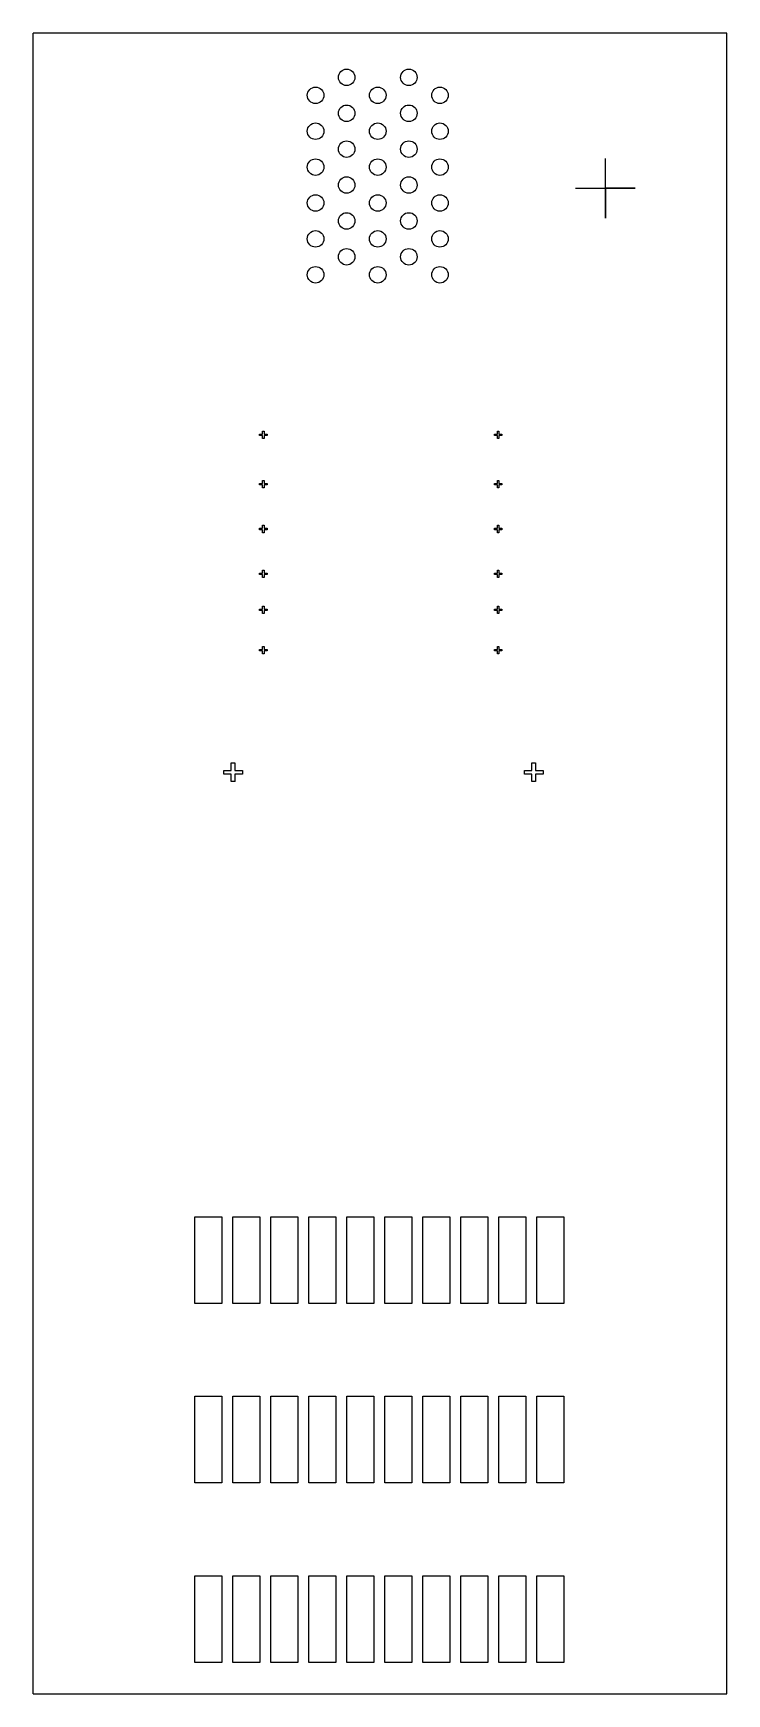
# Model space of a CAD drawing. Header units: inches. Extents: x 12.7 to 35.9, y 12.8 to 68.3.
import ezdxf

# ---------------------------------------------------------------- set-up
doc = ezdxf.new("R2010")
doc.units = ezdxf.units.IN
doc.header["$MEASUREMENT"] = 0
doc.layers.add('Hole', color=10, linetype='Continuous')

msp = doc.modelspace()

# ---------------------------------------------------------------- linework, layer by layer
at = {"layer": 'Hole'}
for p, q in [((12.674, 12.753), (12.674, 68.28)), ((35.857, 68.28), (12.674, 68.28)), ((35.857, 12.753), (35.857, 68.28)), ((31.799, 62.093), (31.799, 64.093)), ((31.799, 62.093), (31.799, 64.093)), ((30.799, 63.093), (32.799, 63.093)), ((30.799, 63.093), (32.799, 63.093)), ((32.799, 63.093), (31.799, 63.093)), ((31.799, 63.093), (31.799, 62.093)), ((32.799, 63.093), (31.799, 63.093)), ((31.799, 63.093), (31.799, 62.093)), ((12.674, 12.753), (24.265, 12.753)), ((24.265, 12.753), (35.857, 12.753))]:
    msp.add_line(p, q, dxfattribs=at)
for points in [[(20.342, 54.876), (20.342, 54.976), (20.392, 54.976), (20.392, 54.876), (20.492, 54.876), (20.492, 54.826), (20.392, 54.826), (20.392, 54.726), (20.342, 54.726), (20.342, 54.826), (20.242, 54.826), (20.242, 54.876)], [(28.192, 54.876), (28.192, 54.976), (28.242, 54.976), (28.242, 54.876), (28.342, 54.876), (28.342, 54.826), (28.242, 54.826), (28.242, 54.726), (28.192, 54.726), (28.192, 54.826), (28.092, 54.826), (28.092, 54.876)], [(20.342, 53.226), (20.342, 53.326), (20.392, 53.326), (20.392, 53.226), (20.492, 53.226), (20.492, 53.176), (20.392, 53.176), (20.392, 53.076), (20.342, 53.076), (20.342, 53.176), (20.242, 53.176), (20.242, 53.226)], [(28.192, 53.226), (28.192, 53.326), (28.242, 53.326), (28.242, 53.226), (28.342, 53.226), (28.342, 53.176), (28.242, 53.176), (28.242, 53.076), (28.192, 53.076), (28.192, 53.176), (28.092, 53.176), (28.092, 53.226)], [(20.342, 51.726), (20.342, 51.826), (20.392, 51.826), (20.392, 51.726), (20.492, 51.726), (20.492, 51.676), (20.392, 51.676), (20.392, 51.576), (20.342, 51.576), (20.342, 51.676), (20.242, 51.676), (20.242, 51.726)], [(28.192, 51.726), (28.192, 51.826), (28.242, 51.826), (28.242, 51.726), (28.342, 51.726), (28.342, 51.676), (28.242, 51.676), (28.242, 51.576), (28.192, 51.576), (28.192, 51.676), (28.092, 51.676), (28.092, 51.726)], [(20.342, 50.226), (20.342, 50.326), (20.392, 50.326), (20.392, 50.226), (20.492, 50.226), (20.492, 50.176), (20.392, 50.176), (20.392, 50.076), (20.342, 50.076), (20.342, 50.176), (20.242, 50.176), (20.242, 50.226)], [(28.192, 50.226), (28.192, 50.326), (28.242, 50.326), (28.242, 50.226), (28.342, 50.226), (28.342, 50.176), (28.242, 50.176), (28.242, 50.076), (28.192, 50.076), (28.192, 50.176), (28.092, 50.176), (28.092, 50.226)], [(20.342, 49.026), (20.342, 49.126), (20.392, 49.126), (20.392, 49.026), (20.492, 49.026), (20.492, 48.976), (20.392, 48.976), (20.392, 48.876), (20.342, 48.876), (20.342, 48.976), (20.242, 48.976), (20.242, 49.026)], [(28.192, 49.026), (28.192, 49.126), (28.242, 49.126), (28.242, 49.026), (28.342, 49.026), (28.342, 48.976), (28.242, 48.976), (28.242, 48.876), (28.192, 48.876), (28.192, 48.976), (28.092, 48.976), (28.092, 49.026)], [(20.342, 47.676), (20.342, 47.776), (20.392, 47.776), (20.392, 47.676), (20.492, 47.676), (20.492, 47.626), (20.392, 47.626), (20.392, 47.526), (20.342, 47.526), (20.342, 47.626), (20.242, 47.626), (20.242, 47.676)], [(28.192, 47.676), (28.192, 47.776), (28.242, 47.776), (28.242, 47.676), (28.342, 47.676), (28.342, 47.626), (28.242, 47.626), (28.242, 47.526), (28.192, 47.526), (28.192, 47.626), (28.092, 47.626), (28.092, 47.676)], [(19.293, 43.63), (19.293, 43.882), (19.418, 43.882), (19.418, 43.63), (19.669, 43.63), (19.669, 43.505), (19.418, 43.505), (19.418, 43.254), (19.293, 43.254), (19.293, 43.505), (19.042, 43.505), (19.042, 43.63)], [(29.343, 43.63), (29.343, 43.882), (29.468, 43.882), (29.468, 43.63), (29.719, 43.63), (29.719, 43.505), (29.468, 43.505), (29.468, 43.254), (29.343, 43.254), (29.343, 43.505), (29.092, 43.505), (29.092, 43.63)], [(18.08, 28.703), (18.98, 28.703), (18.98, 25.803), (18.08, 25.803)], [(19.35, 28.703), (20.25, 28.703), (20.25, 25.803), (19.35, 25.803)], [(20.62, 28.703), (21.52, 28.703), (21.52, 25.803), (20.62, 25.803)], [(21.89, 28.703), (22.79, 28.703), (22.79, 25.803), (21.89, 25.803)], [(23.16, 28.703), (24.06, 28.703), (24.06, 25.803), (23.16, 25.803)], [(24.43, 28.703), (25.33, 28.703), (25.33, 25.803), (24.43, 25.803)], [(25.7, 28.703), (26.6, 28.703), (26.6, 25.803), (25.7, 25.803)], [(26.97, 28.703), (27.87, 28.703), (27.87, 25.803), (26.97, 25.803)], [(28.24, 28.703), (29.14, 28.703), (29.14, 25.803), (28.24, 25.803)], [(29.51, 28.703), (30.41, 28.703), (30.41, 25.803), (29.51, 25.803)], [(18.08, 22.703), (18.98, 22.703), (18.98, 19.803), (18.08, 19.803)], [(19.35, 22.703), (20.25, 22.703), (20.25, 19.803), (19.35, 19.803)], [(20.62, 22.703), (21.52, 22.703), (21.52, 19.803), (20.62, 19.803)], [(21.89, 22.703), (22.79, 22.703), (22.79, 19.803), (21.89, 19.803)], [(23.16, 22.703), (24.06, 22.703), (24.06, 19.803), (23.16, 19.803)], [(24.43, 22.703), (25.33, 22.703), (25.33, 19.803), (24.43, 19.803)], [(25.7, 22.703), (26.6, 22.703), (26.6, 19.803), (25.7, 19.803)], [(26.97, 22.703), (27.87, 22.703), (27.87, 19.803), (26.97, 19.803)], [(28.24, 22.703), (29.14, 22.703), (29.14, 19.803), (28.24, 19.803)], [(29.51, 22.703), (30.41, 22.703), (30.41, 19.803), (29.51, 19.803)], [(18.08, 16.703), (18.98, 16.703), (18.98, 13.803), (18.08, 13.803)], [(19.35, 16.703), (20.25, 16.703), (20.25, 13.803), (19.35, 13.803)], [(20.62, 16.703), (21.52, 16.703), (21.52, 13.803), (20.62, 13.803)], [(21.89, 16.703), (22.79, 16.703), (22.79, 13.803), (21.89, 13.803)], [(23.16, 16.703), (24.06, 16.703), (24.06, 13.803), (23.16, 13.803)], [(24.43, 16.703), (25.33, 16.703), (25.33, 13.803), (24.43, 13.803)], [(25.7, 16.703), (26.6, 16.703), (26.6, 13.803), (25.7, 13.803)], [(26.97, 16.703), (27.87, 16.703), (27.87, 13.803), (26.97, 13.803)], [(28.24, 16.703), (29.14, 16.703), (29.14, 13.803), (28.24, 13.803)], [(29.51, 16.703), (30.41, 16.703), (30.41, 13.803), (29.51, 13.803)]]:
    msp.add_lwpolyline(points, close=True, dxfattribs=at)
for centre in [(23.151, 66.803), (25.23, 66.803), (22.112, 66.203), (24.19, 66.203), (26.269, 66.203), (23.151, 65.603), (25.23, 65.603), (22.112, 65.003), (24.19, 65.003), (26.269, 65.003), (23.151, 64.403), (25.23, 64.403), (22.112, 63.803), (24.19, 63.803), (26.269, 63.803), (23.151, 63.203), (25.23, 63.203), (22.112, 62.603), (24.19, 62.603), (26.269, 62.603), (23.151, 62.003), (25.23, 62.003), (22.112, 61.403), (24.19, 61.403), (26.269, 61.403), (23.151, 60.803), (25.23, 60.803), (22.112, 60.203), (24.19, 60.203), (26.269, 60.203)]:
    msp.add_circle(centre, 0.276, dxfattribs=at)
for centre, start, end in [((20.438, 54.806), 219.1752, 219.5812), ((28.288, 54.806), 219.1752, 219.5812), ((20.438, 53.156), 219.1752, 219.5812), ((28.288, 53.156), 219.1752, 219.5812), ((20.438, 51.656), 219.1752, 219.5812), ((28.288, 51.656), 219.1752, 219.5812), ((20.438, 50.156), 219.1752, 219.5812), ((28.288, 50.156), 219.1752, 219.5812), ((20.438, 48.956), 219.1752, 219.5812), ((28.288, 48.956), 219.1752, 219.5812), ((20.438, 47.606), 219.1752, 219.5812), ((28.288, 47.606), 219.1752, 219.5812), ((19.507, 43.166), 134.9775, 135.1882), ((29.557, 43.166), 134.9775, 135.1882)]:
    msp.add_arc(centre, 0.125, start, end, dxfattribs=at)

doc.saveas('drawing.dxf')
